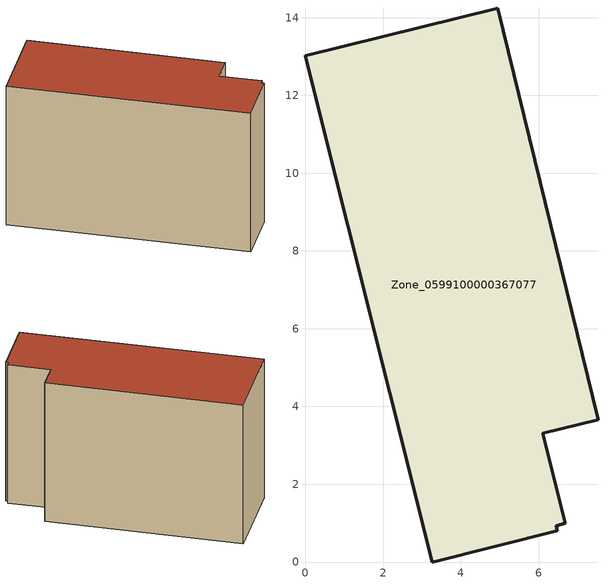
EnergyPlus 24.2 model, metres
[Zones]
Zone_0599100000367077
 floor ground (C_G): 6.48,0.81 3.27,0 0,13.02 4.95,14.25 7.53,3.66 6.1,3.31 6.68,1 6.46,0.93 z0
 wall outside (C_F): 4.95,14.25 0,13.02 3.27,0 6.48,0.81 6.46,0.93 6.68,1 6.1,3.31 7.53,3.66 4.95,14.25 z0:8.53
 roof outside (C_R): 3.27,0 6.48,0.81 6.46,0.93 6.68,1 6.1,3.31 7.53,3.66 4.95,14.25 0,13.02 z8.53
[BUILDING]
Pand.0599100000367077: North Axis=0; Terrain=City; Loads Convergence Tolerance Value=0.04; Temperature Convergence Tolerance Value=0.4; Solar Distribution=FullExterior; Maximum Number of Warmup Days=25; Minimum Number of Warmup Days=1
[Site:Location]
Rotterdam.The.Hague.AP_ZH_NLD Design_Conditions: Latitude=51.96; Longitude=4.45; Time Zone=1; Elevation=-4.5
[SITE:GROUNDTEMPERATURE:BUILDINGSURFACE]
18, 18, 18, 18, 18, 18, 18, 18, 18, 18, 18, 18
[MATERIAL] Thermal Absorptance=0.9; Solar Absorptance=0.7; Visible Absorptance=0.7
Name | Roughness | Thickness | Conductivity | Density | Specific Heat
G.TI.1992-2005 | MediumSmooth | 0.15 | 0.06 | 540 | 1210
F.TI.1992-2005 | Rough | 0.3 | 0.12 | 1920 | 840
R.TI.1992-2005 | MediumRough | 0.2 | 0.08 | 1500 | 1000
[CONSTRUCTION]
C_G: G.TI.1992-2005
C_F: F.TI.1992-2005
C_R: R.TI.1992-2005
[ZONE]
Zone_0599100000367077: Type=1; Multiplier=1; Ceiling Height=Autocalculate; Volume=Autocalculate; Floor Area=autocalculate; Part of Total Floor Area=Yes
[ZONEINFILTRATION:DESIGNFLOWRATE]
Infil_Zone_0599100000367077: Zone or ZoneList or Space or SpaceList=Zone_0599100000367077; Schedule=AlwaysOn; Design Flow Rate Calculation Method=Flow/Area; Flow Rate per Floor Area=0.0015; Constant Term Coefficient=1; Temperature Term Coefficient=0; Velocity Term Coefficient=0; Velocity Squared Term Coefficient=0
[HVACTEMPLATE:ZONE:IDEALLOADSAIRSYSTEM]
Zone_0599100000367077: Maximum Heating Supply Air Temperature=50; Minimum Cooling Supply Air Temperature=13; Maximum Heating Supply Air Humidity Ratio=0.0156; Minimum Cooling Supply Air Humidity Ratio=0.0077; Heating Limit=NoLimit; Cooling Limit=NoLimit; Dehumidification Control Type=ConstantSensibleHeatRatio; Cooling Sensible Heat Ratio=0.7; Dehumidification Setpoint=60; Humidification Control Type=None; Humidification Setpoint=30; Outdoor Air Method=None; Outdoor Air Flow Rate per Person=0.00944; Outdoor Air Flow Rate per Zone Floor Area=0; Outdoor Air Flow Rate per Zone=0; Demand Controlled Ventilation Type=None; Outdoor Air Economizer Type=NoEconomizer; Heat Recovery Type=None; Sensible Heat Recovery Effectiveness=0.7; Latent Heat Recovery Effectiveness=0.65
[ZONECONTROL:THERMOSTAT]
ThermostatControl_Zone_0599100000367077: Zone or ZoneList=Zone_0599100000367077; Control Type Schedule=DualSetpointControlType; Control 1=Thermostat_Zone_0599100000367077; Temperature Difference Between Cutout And Setpoint=0
[THERMOSTATSETPOINT:DUALSETPOINT]
Thermostat_Zone_0599100000367077: Heating Setpoint Temperature Schedule=HeatingSetpoint_Zone_0599100000367077; Cooling Setpoint Temperature Schedule=CoolingSetpoint_Zone_0599100000367077
[SCHEDULE:COMPACT]
HeatingSetpoint_Zone_0599100000367077: Through: 12/31, For: AllDays, Until: 24:00, 21
CoolingSetpoint_Zone_0599100000367077: Through: 12/31, For: AllDays, Until: 24:00, 24
DualSetpointControlType: Through: 12/31, For: AllDays, Until: 24:00, 4
AlwaysOn: Through: 12/31, For: AllDays, Until: 24:00, 1
